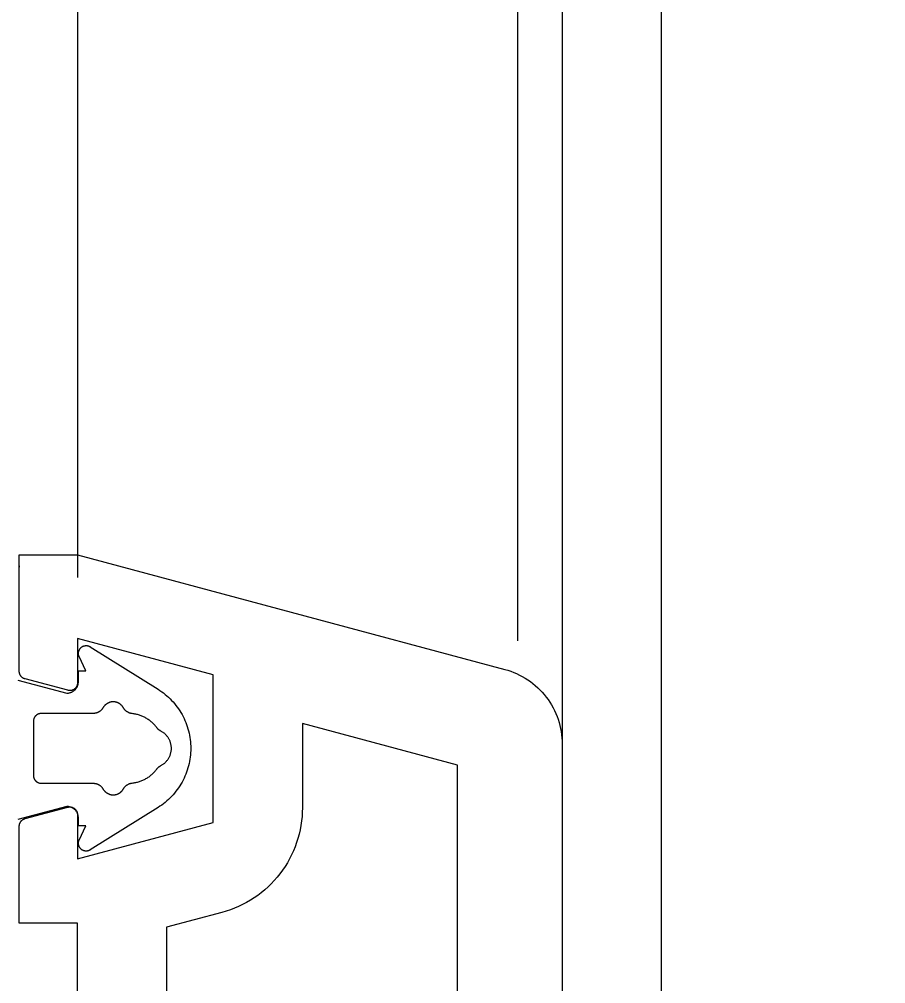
# Model space of a CAD drawing. Header units: centimetres. Extents: x 16433 to 114398, y -50094 to -12305.
# Drawn here: x 66735.939 to 66738.174, y -38816.727 to -38814.239 of the extents above; entities that cross this region are included whole.
import ezdxf

# ---------------------------------------------------------------- set-up
doc = ezdxf.new("R2010")
doc.units = ezdxf.units.CM
doc.header["$LTSCALE"] = 0.5
doc.layers.get('0').update_dxf_attribs({"linetype": 'CONTINUOUS'})
doc.layers.get('DEFPOINTS').update_dxf_attribs({"linetype": 'CONTINUOUS'})
doc.layers.add('0-Coupe A.3', color=7, linetype='CONTINUOUS')
doc.styles.add('Helvetica', font='')
doc.styles.get('Helvetica').set_extended_font_data('Helvetica')
doc.dimstyles.new('IS', dxfattribs={"dimtxt": 10.08724, "dimasz": 5.007446, "dimexe": 2, "dimexo": 10, "dimgap": 3, "dimtad": 1, "dimdec": 1, "dimtxsty": 'Helvetica', "dimblk": 'DOT', "dimblk1": 'DOT', "dimblk2": 'DOT', "dimcen": 0, "dimdle": 10, "dimazin": 0, "dimtfac": 0.8, "dimtdec": 1, "dimtix": 1, "dimtmove": 0, "dimatfit": 0, "dimldrblk": 'VW_FILLEDARROW-1', "dimfxl": 10, "dimfxlon": 1, "dimfrac": 2, "dimtolj": 1, "dimarcsym": 0})

# ---------------------------------------------------------------- blocks, each defined once
blk = doc.blocks.new('_DOT')
at = {"color": 0, "linetype": 'ByBlock', "lineweight": -2}
blk.add_line((-0.5, 0), (-1, 0), dxfattribs=at)
at = {"color": 0, "linetype": 'ByBlock', "const_width": 0.5}
blk.add_lwpolyline([(-0.25, 0, 1), (0.25, 0, 1)], format="xyb", close=True, dxfattribs=at)
blk = doc.blocks.new('*D3404')
at = {"layer": '0-Coupe A.3', "color": 0, "linetype": 'Continuous', "lineweight": -2, "transparency": 16777216}
for p, q in [((66681.6511, -38608.3763), (66669.6511, -38608.3763)), ((66671.6511, -38818.2969), (66671.6511, -38613.3838)), ((66681.6511, -38823.3044), (66669.6511, -38823.3044))]:
    blk.add_line(p, q, dxfattribs=at)
at = {"layer": 'DEFPOINTS', "color": 0, "linetype": 'Continuous', "transparency": 16777216}
for p in [(66671.6511, -38608.3763), (66750.4511, -38608.3763), (66707.1511, -38823.3044)]:
    blk.add_point(p, dxfattribs=at)
at = {"layer": '0-Coupe A.3', "color": 0, "linetype": 'Continuous', "lineweight": -2, "transparency": 16777216, "xscale": 5.007446289062499, "yscale": 5.007446289062499, "zscale": 5.007446289062499}
for p, rotation in [((66671.6511, -38608.3763), 90), ((66671.6511, -38823.3044), 270)]:
    blk.add_blockref('_DOT', p, dxfattribs=dict(at, rotation=rotation))
at = {"layer": '0-Coupe A.3', "color": 0, "linetype": 'Continuous', "lineweight": 13, "transparency": 16777216, "insert": (66664.8684, -38715.8404), "char_height": 7.56543, "attachment_point": 5, "rotation": 90, "style": 'Helvetica'}
blk.add_mtext('\\A1;215', dxfattribs=at)
blk = doc.blocks.new('VW_FILLEDARROW-1')
at = {"color": 0, "linetype": 'Continuous', "lineweight": 5, "flags": 128}
blk.add_lwpolyline([(-1.9969, 0.53507), (0, 0), (-1.9969, -0.53507)], close=True, dxfattribs=at)
blk = doc.blocks.new('Groupe-363-1')
at = {"color": 7, "linetype": 'Continuous', "lineweight": 5}
for points in [[(10615.9804, -46947.6197, 0), (10614.4798, -46947.9039, 0), (10614.5077, -46948.0512, 0), (10614.2616, -46948.0979, 0), (10614.2608, -46948.098, 0), (10614.26, -46948.0981, 0), (10614.2592, -46948.0982, 0), (10614.2583, -46948.0982, 0), (10614.2575, -46948.0982, 0), (10614.2567, -46948.0982, 0), (10614.2559, -46948.0981, 0), (10614.2551, -46948.098, 0), (10614.2543, -46948.0979, 0), (10614.2535, -46948.0977, 0), (10614.2527, -46948.0975, 0), (10614.2519, -46948.0973, 0), (10614.2511, -46948.097, 0), (10614.2504, -46948.0967, 0), (10614.2496, -46948.0964, 0), (10614.2489, -46948.0961, 0), (10614.2481, -46948.0957, 0), (10614.2474, -46948.0953, 0), (10614.2467, -46948.0948, 0), (10614.2461, -46948.0944, 0), (10614.2454, -46948.0939, 0), (10614.2448, -46948.0933, 0), (10614.2442, -46948.0928, 0), (10614.2436, -46948.0922, 0), (10614.243, -46948.0916, 0), (10614.2425, -46948.091, 0), (10614.242, -46948.0904, 0), (10614.2415, -46948.0897, 0), (10614.2411, -46948.089, 0), (10614.2406, -46948.0883, 0), (10614.2402, -46948.0876, 0), (10614.2399, -46948.0869, 0), (10614.1904, -46947.9843, 0), (10614.19, -46947.9832, 0), (10614.1896, -46947.9822, 0), (10614.1892, -46947.9811, 0), (10614.1889, -46947.98, 0), (10614.1887, -46947.9788, 0), (10614.1886, -46947.9777, 0), (10614.1885, -46947.9766, 0), (10614.1884, -46947.9754, 0), (10614.1885, -46947.9743, 0), (10614.1886, -46947.9731, 0), (10614.1888, -46947.972, 0), (10614.189, -46947.9709, 0), (10614.1893, -46947.9698, 0), (10614.1897, -46947.9687, 0), (10614.1901, -46947.9676, 0), (10614.1906, -46947.9666, 0), (10614.1911, -46947.9656, 0), (10614.1917, -46947.9646, 0), (10614.1924, -46947.9637, 0), (10614.1931, -46947.9628, 0), (10614.1939, -46947.9619, 0), (10614.1947, -46947.9611, 0), (10614.1955, -46947.9603, 0), (10614.1964, -46947.9596, 0), (10614.1973, -46947.959, 0), (10614.1983, -46947.9584, 0), (10614.1993, -46947.9578, 0), (10614.2004, -46947.9573, 0), (10614.2014, -46947.9569, 0), (10614.2025, -46947.9565, 0), (10614.2036, -46947.9562, 0), (10614.2047, -46947.956, 0), (10614.3168, -46947.9347, 0), (10614.1596, -46947.6083, 0), (10613.7856, -46947.6791, 0), (10613.7586, -46948.0405, 0), (10613.8707, -46948.0192, 0), (10613.8718, -46948.019, 0), (10613.8729, -46948.0189, 0), (10613.8741, -46948.0189, 0), (10613.8752, -46948.0189, 0), (10613.8764, -46948.019, 0), (10613.8775, -46948.0191, 0), (10613.8786, -46948.0193, 0), (10613.8797, -46948.0196, 0), (10613.8808, -46948.0199, 0), (10613.8819, -46948.0203, 0), (10613.883, -46948.0208, 0), (10613.884, -46948.0213, 0), (10613.885, -46948.0219, 0), (10613.8859, -46948.0225, 0), (10613.8868, -46948.0232, 0), (10613.8877, -46948.024, 0), (10613.8885, -46948.0247, 0), (10613.8893, -46948.0256, 0), (10613.8901, -46948.0265, 0), (10613.8907, -46948.0274, 0), (10613.8914, -46948.0283, 0), (10613.892, -46948.0293, 0), (10613.8925, -46948.0303, 0), (10613.8929, -46948.0314, 0), (10613.8933, -46948.0325, 0), (10613.8937, -46948.0336, 0), (10613.8939, -46948.0347, 0), (10613.8941, -46948.0358, 0), (10613.8943, -46948.0369, 0), (10613.8944, -46948.0381, 0), (10613.8944, -46948.0392, 0), (10613.8943, -46948.0404, 0), (10613.8858, -46948.1539, 0), (10613.8858, -46948.1547, 0), (10613.8856, -46948.1556, 0), (10613.8855, -46948.1564, 0), (10613.8853, -46948.1572, 0), (10613.8851, -46948.1579, 0), (10613.8849, -46948.1587, 0), (10613.8846, -46948.1595, 0), (10613.8843, -46948.1603, 0), (10613.884, -46948.161, 0), (10613.8836, -46948.1617, 0), (10613.8832, -46948.1625, 0), (10613.8828, -46948.1632, 0), (10613.8823, -46948.1638, 0), (10613.8818, -46948.1645, 0), (10613.8813, -46948.1651, 0), (10613.8808, -46948.1658, 0), (10613.8802, -46948.1664, 0), (10613.8797, -46948.1669, 0), (10613.8791, -46948.1675, 0), (10613.8784, -46948.168, 0), (10613.8778, -46948.1685, 0), (10613.8771, -46948.169, 0), (10613.8764, -46948.1694, 0), (10613.8757, -46948.1698, 0), (10613.875, -46948.1702, 0), (10613.8743, -46948.1706, 0), (10613.8735, -46948.1709, 0), (10613.8728, -46948.1712, 0), (10613.872, -46948.1715, 0), (10613.8712, -46948.1717, 0), (10613.8704, -46948.1719, 0), (10613.8696, -46948.1721, 0), (10613.5743, -46948.228, 0), (10613.5464, -46948.0806, 0), (10613.6315, -46946.9432, 0), (10613.6323, -46946.935, 0), (10613.6334, -46946.9269, 0), (10613.6348, -46946.9189, 0), (10613.6366, -46946.9109, 0), (10613.6387, -46946.903, 0), (10613.6411, -46946.8952, 0), (10613.6438, -46946.8874, 0), (10613.6469, -46946.8799, 0), (10613.6502, -46946.8724, 0), (10613.6539, -46946.8651, 0), (10613.6578, -46946.8579, 0), (10613.6621, -46946.8509, 0), (10613.6666, -46946.8441, 0), (10613.6714, -46946.8375, 0), (10613.6764, -46946.8311, 0), (10613.6818, -46946.8248, 0), (10613.6873, -46946.8189, 0), (10613.6932, -46946.8131, 0), (10613.6992, -46946.8076, 0), (10613.7055, -46946.8023, 0), (10613.7119, -46946.7973, 0), (10613.7186, -46946.7926, 0), (10613.7255, -46946.7881, 0), (10613.7325, -46946.784, 0), (10613.7397, -46946.7801, 0), (10613.7471, -46946.7765, 0), (10613.7546, -46946.7732, 0), (10613.7622, -46946.7703, 0), (10613.7699, -46946.7676, 0), (10613.7778, -46946.7653, 0), (10613.7857, -46946.7633, 0), (10613.7937, -46946.7616, 0), (10617.9318, -46945.9779, 0)], [(10615.1326, -46946.7828, 0), (10613.8967, -46947.0169, 0), (10613.8658, -46947.4298, 0), (10614.0791, -46947.3894, 0), (10614.0904, -46947.3875, 0), (10614.1017, -46947.3861, 0), (10614.1131, -46947.3851, 0), (10614.1246, -46947.3846, 0), (10614.136, -46947.3846, 0), (10614.1475, -46947.385, 0), (10614.1589, -46947.3859, 0), (10614.1703, -46947.3873, 0), (10614.1816, -46947.3891, 0), (10614.1928, -46947.3914, 0), (10614.2039, -46947.3942, 0), (10614.2149, -46947.3974, 0), (10614.2258, -46947.401, 0), (10614.2365, -46947.4051, 0), (10614.247, -46947.4096, 0), (10614.2573, -46947.4146, 0), (10614.2674, -46947.4199, 0), (10614.2773, -46947.4257, 0), (10614.287, -46947.4319, 0), (10614.2963, -46947.4385, 0), (10614.3054, -46947.4454, 0), (10614.3143, -46947.4527, 0), (10614.3228, -46947.4604, 0), (10614.331, -46947.4684, 0), (10614.3388, -46947.4767, 0), (10614.3463, -46947.4854, 0), (10614.3535, -46947.4943, 0), (10614.3603, -46947.5036, 0), (10614.3666, -46947.5131, 0), (10614.3726, -46947.5228, 0), (10614.3782, -46947.5328, 0), (10614.3834, -46947.543, 0), (10614.4474, -46947.6759, 0), (10615.2722, -46947.5197, 0)]]:
    blk.add_polyline3d(points, dxfattribs=at)
blk = doc.blocks.new('Groupe-369-1')
at = {"color": 7, "linetype": 'Continuous', "lineweight": 5}
for p, q in [((10410.7837, -46984.9478), (10617.5488, -46945.7909)), ((10408.2886, -46985.6798), (10614.3539, -46946.6555)), ((10410.8525, -46985.3113), (10613.5528, -46946.9242)), ((10408.9732, -46986.8224), (10613.6039, -46948.0697))]:
    blk.add_line(p, q, dxfattribs=at)
at = {"color": 9, "linetype": 'Continuous', "lineweight": 5, "true_color": 0xbbbbbb}
for points in [[(10613.6022, -46948.2227, 0), (10613.6038, -46948.2224, 0), (10613.6055, -46948.2221, 0)], [(10613.8922, -46948.1715, 0), (10613.9019, -46948.0413, 0), (10613.9016, -46948.0399, 0), (10613.9012, -46948.0384, 0), (10613.9007, -46948.037, 0), (10613.9002, -46948.0356, 0), (10613.8996, -46948.0343, 0), (10613.899, -46948.033, 0), (10613.8983, -46948.0317, 0), (10613.8975, -46948.0304, 0), (10613.8967, -46948.0292, 0), (10613.8958, -46948.0281, 0), (10613.8948, -46948.0269, 0), (10613.8938, -46948.0259, 0), (10613.8928, -46948.0248, 0), (10613.8917, -46948.0239, 0), (10613.8905, -46948.0229, 0), (10613.8893, -46948.0221, 0), (10613.8881, -46948.0213, 0), (10613.8868, -46948.0205, 0), (10613.8855, -46948.0199, 0), (10613.8841, -46948.0193, 0), (10613.8828, -46948.0187, 0), (10613.8814, -46948.0182, 0), (10613.88, -46948.0178, 0), (10613.8785, -46948.0175, 0), (10613.8771, -46948.0172, 0), (10613.8756, -46948.017, 0), (10613.8742, -46948.0169, 0), (10613.8727, -46948.0169, 0), (10613.8712, -46948.0169, 0), (10613.8697, -46948.017, 0), (10613.8683, -46948.0172, 0), (10613.8668, -46948.0174, 0), (10613.8397, -46948.0225, 0), (10613.8362, -46948.0039, 0), (10613.8034, -46948.0275, 0), (10613.8032, -46948.0277, 0), (10613.803, -46948.0278, 0), (10613.8027, -46948.028, 0), (10613.8025, -46948.0281, 0), (10613.8023, -46948.0283, 0), (10613.802, -46948.0284, 0), (10613.8018, -46948.0285, 0), (10613.8016, -46948.0287, 0), (10613.8013, -46948.0288, 0), (10613.8011, -46948.0289, 0), (10613.8008, -46948.0291, 0), (10613.8006, -46948.0292, 0), (10613.8004, -46948.0293, 0), (10613.8001, -46948.0294, 0), (10613.7999, -46948.0295, 0), (10613.7996, -46948.0296, 0), (10613.7994, -46948.0297, 0), (10613.7991, -46948.0299, 0), (10613.7988, -46948.03, 0), (10613.7986, -46948.03, 0), (10613.7983, -46948.0301, 0), (10613.7981, -46948.0302, 0), (10613.7978, -46948.0303, 0), (10613.7976, -46948.0304, 0), (10613.7973, -46948.0305, 0), (10613.797, -46948.0305, 0), (10613.7968, -46948.0306, 0), (10613.7965, -46948.0307, 0), (10613.7962, -46948.0307, 0), (10613.796, -46948.0308, 0), (10613.7957, -46948.0309, 0), (10613.7954, -46948.0309, 0), (10613.7945, -46948.0311, 0), (10613.7935, -46948.0312, 0), (10613.7925, -46948.0312, 0), (10613.7915, -46948.0313, 0), (10613.7906, -46948.0312, 0), (10613.7896, -46948.0311, 0), (10613.7886, -46948.031, 0), (10613.7876, -46948.0308, 0), (10613.7867, -46948.0306, 0), (10613.7857, -46948.0303, 0), (10613.7848, -46948.03, 0), (10613.7839, -46948.0297, 0), (10613.783, -46948.0293, 0), (10613.7821, -46948.0288, 0), (10613.7813, -46948.0283, 0), (10613.7805, -46948.0278, 0), (10613.7797, -46948.0272, 0), (10613.7789, -46948.0266, 0), (10613.7782, -46948.026, 0), (10613.7774, -46948.0253, 0), (10613.7768, -46948.0246, 0), (10613.7761, -46948.0238, 0), (10613.7755, -46948.023, 0), (10613.775, -46948.0222, 0), (10613.7745, -46948.0214, 0), (10613.774, -46948.0205, 0), (10613.7736, -46948.0196, 0), (10613.7732, -46948.0187, 0), (10613.7728, -46948.0178, 0), (10613.7725, -46948.0169, 0), (10613.7723, -46948.0159, 0), (10613.7721, -46948.015, 0), (10613.772, -46948.0146, 0), (10613.772, -46948.0143, 0), (10613.7719, -46948.0139, 0), (10613.7719, -46948.0136, 0), (10613.7718, -46948.0133, 0), (10613.7718, -46948.0129, 0), (10613.7718, -46948.0126, 0), (10613.7717, -46948.0122, 0), (10613.7717, -46948.0119, 0), (10613.7717, -46948.0115, 0), (10613.7717, -46948.0112, 0), (10613.7717, -46948.0108, 0), (10613.7717, -46948.0105, 0), (10613.7718, -46948.0101, 0), (10613.7718, -46948.0098, 0), (10613.7718, -46948.0094, 0), (10613.7718, -46948.0091, 0), (10613.7719, -46948.0087, 0), (10613.7719, -46948.0084, 0), (10613.772, -46948.008, 0), (10613.772, -46948.0077, 0), (10613.7721, -46948.0073, 0), (10613.7722, -46948.007, 0), (10613.7723, -46948.0067, 0), (10613.7723, -46948.0063, 0), (10613.7724, -46948.006, 0), (10613.7725, -46948.0056, 0), (10613.7726, -46948.0053, 0), (10613.7727, -46948.005, 0), (10613.7728, -46948.0046, 0), (10613.773, -46948.0043, 0), (10613.7731, -46948.004, 0), (10613.8481, -46947.812, 0), (10613.8503, -46947.8068, 0), (10613.8526, -46947.8016, 0), (10613.8551, -46947.7965, 0), (10613.8577, -46947.7914, 0), (10613.8605, -46947.7865, 0), (10613.8635, -46947.7816, 0), (10613.8666, -46947.7769, 0), (10613.8698, -46947.7722, 0), (10613.8732, -46947.7676, 0), (10613.8768, -46947.7632, 0), (10613.8805, -46947.7589, 0), (10613.8843, -46947.7546, 0), (10613.8882, -46947.7506, 0), (10613.8923, -46947.7466, 0), (10613.8965, -46947.7428, 0), (10613.9008, -46947.7391, 0), (10613.9053, -46947.7355, 0), (10613.9098, -46947.7321, 0), (10613.9145, -46947.7288, 0), (10613.9192, -46947.7257, 0), (10613.924, -46947.7227, 0), (10613.929, -46947.7199, 0), (10613.934, -46947.7172, 0), (10613.9391, -46947.7147, 0), (10613.9443, -46947.7124, 0), (10613.9496, -46947.7102, 0), (10613.9549, -46947.7082, 0), (10613.9603, -46947.7063, 0), (10613.9657, -46947.7047, 0), (10613.9712, -46947.7032, 0), (10613.9767, -46947.7019, 0), (10613.9823, -46947.7007, 0), (10613.9879, -46947.6997, 0), (10613.9935, -46947.699, 0), (10613.9992, -46947.6983, 0), (10614.0048, -46947.6979, 0), (10614.0105, -46947.6976, 0), (10614.0162, -46947.6976, 0), (10614.0219, -46947.6977, 0), (10614.0276, -46947.698, 0), (10614.0332, -46947.6984, 0), (10614.0389, -46947.6991, 0), (10614.0445, -46947.6999, 0), (10614.0501, -46947.7009, 0), (10614.0557, -46947.702, 0), (10614.0612, -46947.7034, 0), (10614.0667, -46947.7049, 0), (10614.0721, -46947.7066, 0), (10614.0775, -46947.7085, 0), (10614.0828, -46947.7105, 0), (10614.088, -46947.7127, 0), (10614.0932, -46947.7151, 0), (10614.0983, -46947.7176, 0), (10614.1033, -46947.7203, 0), (10614.1082, -46947.7231, 0), (10614.1131, -46947.7261, 0), (10614.1178, -46947.7293, 0), (10614.1224, -46947.7326, 0), (10614.127, -46947.736, 0), (10614.1314, -46947.7396, 0), (10614.1357, -46947.7433, 0), (10614.1399, -46947.7472, 0), (10614.1439, -46947.7512, 0), (10614.1478, -46947.7553, 0), (10614.2879, -46947.9065, 0), (10614.2881, -46947.9068, 0), (10614.2883, -46947.907, 0), (10614.2886, -46947.9073, 0), (10614.2888, -46947.9076, 0), (10614.289, -46947.9078, 0), (10614.2892, -46947.9081, 0), (10614.2894, -46947.9084, 0), (10614.2896, -46947.9087, 0), (10614.2898, -46947.909, 0), (10614.29, -46947.9093, 0), (10614.2902, -46947.9096, 0), (10614.2904, -46947.9099, 0), (10614.2906, -46947.9102, 0), (10614.2907, -46947.9105, 0), (10614.2909, -46947.9108, 0), (10614.2911, -46947.9111, 0), (10614.2912, -46947.9114, 0), (10614.2914, -46947.9117, 0), (10614.2915, -46947.912, 0), (10614.2916, -46947.9123, 0), (10614.2918, -46947.9127, 0), (10614.2919, -46947.913, 0), (10614.292, -46947.9133, 0), (10614.2921, -46947.9137, 0), (10614.2922, -46947.914, 0), (10614.2923, -46947.9143, 0), (10614.2924, -46947.9147, 0), (10614.2925, -46947.915, 0), (10614.2926, -46947.9153, 0), (10614.2927, -46947.9157, 0), (10614.2928, -46947.916, 0), (10614.2928, -46947.9164, 0), (10614.293, -46947.9173, 0), (10614.2931, -46947.9183, 0), (10614.2932, -46947.9193, 0), (10614.2932, -46947.9203, 0), (10614.2932, -46947.9212, 0), (10614.2931, -46947.9222, 0), (10614.2929, -46947.9232, 0), (10614.2928, -46947.9242, 0), (10614.2925, -46947.9251, 0), (10614.2923, -46947.9261, 0), (10614.292, -46947.927, 0), (10614.2916, -46947.9279, 0), (10614.2912, -46947.9288, 0), (10614.2907, -46947.9297, 0), (10614.2903, -46947.9305, 0), (10614.2897, -46947.9313, 0), (10614.2891, -46947.9321, 0), (10614.2885, -46947.9329, 0), (10614.2879, -46947.9337, 0), (10614.2872, -46947.9344, 0), (10614.2865, -46947.935, 0), (10614.2857, -46947.9357, 0), (10614.285, -46947.9363, 0), (10614.2842, -46947.9368, 0), (10614.2833, -46947.9373, 0), (10614.2825, -46947.9378, 0), (10614.2816, -46947.9382, 0), (10614.2807, -46947.9386, 0), (10614.2798, -46947.939, 0), (10614.2788, -46947.9393, 0), (10614.2779, -46947.9395, 0), (10614.2769, -46947.9397, 0), (10614.2766, -46947.9398, 0), (10614.2764, -46947.9398, 0), (10614.2761, -46947.9399, 0), (10614.2758, -46947.9399, 0), (10614.2756, -46947.9399, 0), (10614.2753, -46947.94, 0), (10614.275, -46947.94, 0), (10614.2748, -46947.94, 0), (10614.2745, -46947.94, 0), (10614.2742, -46947.9401, 0), (10614.2739, -46947.9401, 0), (10614.2737, -46947.9401, 0), (10614.2734, -46947.9401, 0), (10614.2731, -46947.9401, 0), (10614.2728, -46947.9401, 0), (10614.2726, -46947.9401, 0), (10614.2723, -46947.9401, 0), (10614.272, -46947.94, 0), (10614.2718, -46947.94, 0), (10614.2715, -46947.94, 0), (10614.2712, -46947.94, 0), (10614.2709, -46947.94, 0), (10614.2707, -46947.9399, 0), (10614.2704, -46947.9399, 0), (10614.2701, -46947.9398, 0), (10614.2699, -46947.9398, 0), (10614.2696, -46947.9398, 0), (10614.2693, -46947.9397, 0), (10614.2691, -46947.9397, 0), (10614.2688, -46947.9396, 0), (10614.2685, -46947.9395, 0), (10614.2683, -46947.9395, 0), (10614.2292, -46947.9295, 0), (10614.2327, -46947.9481, 0), (10614.213, -46947.9518, 0), (10614.2116, -46947.9521, 0), (10614.2102, -46947.9525, 0), (10614.2088, -46947.953, 0), (10614.2074, -46947.9535, 0), (10614.206, -46947.9541, 0), (10614.2047, -46947.9547, 0), (10614.2034, -46947.9554, 0), (10614.2022, -46947.9562, 0), (10614.201, -46947.957, 0), (10614.1998, -46947.9579, 0), (10614.1987, -46947.9589, 0), (10614.1976, -46947.9599, 0), (10614.1966, -46947.961, 0), (10614.1956, -46947.9621, 0), (10614.1947, -46947.9632, 0), (10614.1938, -46947.9644, 0), (10614.193, -46947.9656, 0), (10614.1923, -46947.9669, 0), (10614.1916, -46947.9682, 0), (10614.191, -46947.9696, 0), (10614.1905, -46947.9709, 0), (10614.19, -46947.9723, 0), (10614.1896, -46947.9738, 0), (10614.1892, -46947.9752, 0), (10614.189, -46947.9766, 0), (10614.1888, -46947.9781, 0), (10614.1887, -46947.9796, 0), (10614.1886, -46947.981, 0), (10614.1886, -46947.9825, 0), (10614.1887, -46947.984, 0), (10614.1889, -46947.9854, 0), (10614.1891, -46947.9869, 0), (10614.2458, -46948.1045, 0)], [(10613.9529, -46947.7849, 0), (10613.9528, -46947.7854, 0), (10613.9526, -46947.7858, 0), (10613.9525, -46947.7862, 0), (10613.9524, -46947.7866, 0), (10613.9522, -46947.787, 0), (10613.9521, -46947.7874, 0), (10613.9519, -46947.7878, 0), (10613.9517, -46947.7882, 0), (10613.9516, -46947.7886, 0), (10613.9514, -46947.789, 0), (10613.9512, -46947.7894, 0), (10613.951, -46947.7898, 0), (10613.9508, -46947.7902, 0), (10613.9506, -46947.7906, 0), (10613.9504, -46947.7909, 0), (10613.9502, -46947.7913, 0), (10613.95, -46947.7917, 0), (10613.9498, -46947.7921, 0), (10613.9495, -46947.7924, 0), (10613.9493, -46947.7928, 0), (10613.9491, -46947.7932, 0), (10613.9488, -46947.7935, 0), (10613.9486, -46947.7939, 0), (10613.9483, -46947.7942, 0), (10613.948, -46947.7946, 0), (10613.9478, -46947.7949, 0), (10613.9475, -46947.7953, 0), (10613.9472, -46947.7956, 0), (10613.947, -46947.7959, 0), (10613.9467, -46947.7963, 0), (10613.9464, -46947.7966, 0), (10613.9461, -46947.7969, 0), (10613.9445, -46947.7986, 0), (10613.943, -46947.8004, 0), (10613.9415, -46947.8022, 0), (10613.9401, -46947.8041, 0), (10613.9387, -46947.806, 0), (10613.9374, -46947.8079, 0), (10613.9361, -46947.8098, 0), (10613.9349, -46947.8118, 0), (10613.9337, -46947.8138, 0), (10613.9326, -46947.8159, 0), (10613.9315, -46947.818, 0), (10613.9305, -46947.8201, 0), (10613.9296, -46947.8222, 0), (10613.9287, -46947.8244, 0), (10613.9278, -46947.8265, 0), (10613.927, -46947.8287, 0), (10613.9263, -46947.8309, 0), (10613.9256, -46947.8332, 0), (10613.925, -46947.8354, 0), (10613.9244, -46947.8377, 0), (10613.9239, -46947.84, 0), (10613.9235, -46947.8423, 0), (10613.9231, -46947.8446, 0), (10613.9228, -46947.8469, 0), (10613.9225, -46947.8492, 0), (10613.9223, -46947.8515, 0), (10613.9222, -46947.8539, 0), (10613.9221, -46947.8562, 0), (10613.9221, -46947.8585, 0), (10613.9221, -46947.8609, 0), (10613.9222, -46947.8632, 0), (10613.9224, -46947.8655, 0), (10613.9225, -46947.8664, 0), (10613.9225, -46947.8673, 0), (10613.9225, -46947.8682, 0), (10613.9225, -46947.8691, 0), (10613.9224, -46947.87, 0), (10613.9224, -46947.8709, 0), (10613.9223, -46947.8718, 0), (10613.9221, -46947.8727, 0), (10613.922, -46947.8736, 0), (10613.9218, -46947.8744, 0), (10613.9216, -46947.8753, 0), (10613.9214, -46947.8762, 0), (10613.9211, -46947.877, 0), (10613.9208, -46947.8779, 0), (10613.9205, -46947.8787, 0), (10613.9202, -46947.8796, 0), (10613.9198, -46947.8804, 0), (10613.9194, -46947.8812, 0), (10613.919, -46947.882, 0), (10613.9186, -46947.8828, 0), (10613.9182, -46947.8835, 0), (10613.9177, -46947.8843, 0), (10613.9172, -46947.885, 0), (10613.9167, -46947.8858, 0), (10613.9161, -46947.8865, 0), (10613.9156, -46947.8872, 0), (10613.915, -46947.8879, 0), (10613.9144, -46947.8885, 0), (10613.9138, -46947.8892, 0), (10613.9131, -46947.8898, 0), (10613.9125, -46947.8904, 0), (10613.9118, -46947.891, 0), (10613.911, -46947.8916, 0), (10613.9103, -46947.8923, 0), (10613.9096, -46947.893, 0), (10613.9089, -46947.8937, 0), (10613.9083, -46947.8945, 0), (10613.9076, -46947.8952, 0), (10613.907, -46947.896, 0), (10613.9064, -46947.8968, 0), (10613.9059, -46947.8977, 0), (10613.9054, -46947.8985, 0), (10613.9049, -46947.8994, 0), (10613.9044, -46947.9002, 0), (10613.9039, -46947.9011, 0), (10613.9035, -46947.902, 0), (10613.9032, -46947.903, 0), (10613.9028, -46947.9039, 0), (10613.9025, -46947.9048, 0), (10613.9022, -46947.9058, 0), (10613.9019, -46947.9067, 0), (10613.9017, -46947.9077, 0), (10613.9015, -46947.9087, 0), (10613.9014, -46947.9097, 0), (10613.9012, -46947.9106, 0), (10613.9012, -46947.9116, 0), (10613.9011, -46947.9126, 0), (10613.9011, -46947.9136, 0), (10613.9011, -46947.9146, 0), (10613.9011, -46947.9156, 0), (10613.9012, -46947.9166, 0), (10613.9013, -46947.9176, 0), (10613.9014, -46947.9186, 0), (10613.9016, -46947.9195, 0), (10613.9018, -46947.9205, 0), (10613.902, -46947.9215, 0), (10613.9023, -46947.9224, 0), (10613.9026, -46947.9233, 0), (10613.9029, -46947.9243, 0), (10613.9032, -46947.9252, 0), (10613.9036, -46947.9261, 0), (10613.904, -46947.927, 0), (10613.9045, -46947.9279, 0), (10613.9049, -46947.9287, 0), (10613.9054, -46947.9296, 0), (10613.906, -46947.9304, 0), (10613.9065, -46947.9312, 0), (10613.9071, -46947.932, 0), (10613.9077, -46947.9328, 0), (10613.9083, -46947.9335, 0), (10613.909, -46947.9343, 0), (10613.9097, -46947.935, 0), (10613.9104, -46947.9357, 0), (10613.9111, -46947.9363, 0), (10613.9118, -46947.937, 0), (10613.9126, -46947.9376, 0), (10613.9134, -46947.9382, 0), (10613.9142, -46947.9388, 0), (10613.915, -46947.9393, 0), (10613.9158, -46947.9398, 0), (10613.9167, -46947.9403, 0), (10613.9176, -46947.9408, 0), (10613.9184, -46947.9412, 0), (10613.9193, -46947.9416, 0), (10613.9202, -46947.9419, 0), (10613.9212, -46947.9423, 0), (10613.9221, -46947.9426, 0), (10613.923, -46947.943, 0), (10613.9239, -46947.9434, 0), (10613.9248, -46947.9438, 0), (10613.9256, -46947.9443, 0), (10613.9265, -46947.9448, 0), (10613.9273, -46947.9453, 0), (10613.9282, -46947.9458, 0), (10613.929, -46947.9464, 0), (10613.9297, -46947.947, 0), (10613.9305, -46947.9476, 0), (10613.9312, -46947.9482, 0), (10613.932, -46947.9489, 0), (10613.9327, -46947.9496, 0), (10613.9333, -46947.9503, 0), (10613.934, -46947.951, 0), (10613.9346, -46947.9518, 0), (10613.9352, -46947.9526, 0), (10613.9358, -46947.9534, 0), (10613.9364, -46947.9542, 0), (10613.9369, -46947.955, 0), (10613.9374, -46947.9558, 0), (10613.9378, -46947.9567, 0), (10613.9383, -46947.9576, 0), (10613.9387, -46947.9585, 0), (10613.9391, -46947.9594, 0), (10613.9394, -46947.9603, 0), (10613.9398, -46947.9612, 0), (10613.94, -46947.9622, 0), (10613.9403, -46947.9631, 0), (10613.9405, -46947.9641, 0), (10613.9407, -46947.965, 0), (10613.9656, -46948.0963, 0), (10613.9658, -46948.0973, 0), (10613.9661, -46948.0982, 0), (10613.9664, -46948.0992, 0), (10613.9667, -46948.1001, 0), (10613.9671, -46948.101, 0), (10613.9675, -46948.1019, 0), (10613.968, -46948.1027, 0), (10613.9685, -46948.1036, 0), (10613.9691, -46948.1044, 0), (10613.9697, -46948.1051, 0), (10613.9703, -46948.1059, 0), (10613.971, -46948.1066, 0), (10613.9717, -46948.1073, 0), (10613.9724, -46948.1079, 0), (10613.9732, -46948.1085, 0), (10613.974, -46948.1091, 0), (10613.9748, -46948.1097, 0), (10613.9757, -46948.1101, 0), (10613.9765, -46948.1106, 0), (10613.9774, -46948.111, 0), (10613.9783, -46948.1114, 0), (10613.9793, -46948.1117, 0), (10613.9802, -46948.1119, 0), (10613.9812, -46948.1122, 0), (10613.9821, -46948.1124, 0), (10613.9831, -46948.1125, 0), (10613.9841, -46948.1126, 0), (10613.9851, -46948.1126, 0), (10613.986, -46948.1126, 0), (10613.987, -46948.1125, 0), (10613.988, -46948.1124, 0), (10613.989, -46948.1122, 0), (10614.1265, -46948.0862, 0), (10614.1275, -46948.086, 0), (10614.1284, -46948.0857, 0), (10614.1294, -46948.0854, 0), (10614.1303, -46948.0851, 0), (10614.1312, -46948.0847, 0), (10614.1321, -46948.0843, 0), (10614.1329, -46948.0838, 0), (10614.1338, -46948.0833, 0), (10614.1346, -46948.0827, 0), (10614.1353, -46948.0821, 0), (10614.1361, -46948.0815, 0), (10614.1368, -46948.0808, 0), (10614.1375, -46948.0801, 0), (10614.1381, -46948.0794, 0), (10614.1388, -46948.0786, 0), (10614.1393, -46948.0778, 0), (10614.1399, -46948.077, 0), (10614.1404, -46948.0761, 0), (10614.1408, -46948.0753, 0), (10614.1412, -46948.0744, 0), (10614.1416, -46948.0735, 0), (10614.1419, -46948.0725, 0), (10614.1422, -46948.0716, 0), (10614.1424, -46948.0706, 0), (10614.1426, -46948.0697, 0), (10614.1427, -46948.0687, 0), (10614.1428, -46948.0677, 0), (10614.1428, -46948.0667, 0), (10614.1428, -46948.0657, 0), (10614.1427, -46948.0648, 0), (10614.1426, -46948.0638, 0), (10614.1425, -46948.0628, 0), (10614.1176, -46947.9315, 0), (10614.1174, -46947.9306, 0), (10614.1173, -46947.9296, 0), (10614.1172, -46947.9286, 0), (10614.1171, -46947.9276, 0), (10614.1171, -46947.9267, 0), (10614.1171, -46947.9257, 0), (10614.1171, -46947.9247, 0), (10614.1172, -46947.9237, 0), (10614.1172, -46947.9227, 0), (10614.1174, -46947.9218, 0), (10614.1175, -46947.9208, 0), (10614.1177, -46947.9198, 0), (10614.1179, -46947.9189, 0), (10614.1182, -46947.9179, 0), (10614.1184, -46947.917, 0), (10614.1187, -46947.916, 0), (10614.1191, -46947.9151, 0), (10614.1195, -46947.9142, 0), (10614.1199, -46947.9133, 0), (10614.1203, -46947.9124, 0), (10614.1207, -46947.9116, 0), (10614.1212, -46947.9107, 0), (10614.1217, -46947.9099, 0), (10614.1223, -46947.9091, 0), (10614.1228, -46947.9082, 0), (10614.1234, -46947.9075, 0), (10614.1241, -46947.9067, 0), (10614.1247, -46947.906, 0), (10614.1254, -46947.9052, 0), (10614.126, -46947.9045, 0), (10614.1268, -46947.9039, 0), (10614.1275, -46947.9032, 0), (10614.1282, -46947.9026, 0), (10614.1289, -46947.9019, 0), (10614.1296, -46947.9012, 0), (10614.1303, -46947.9005, 0), (10614.1309, -46947.8997, 0), (10614.1316, -46947.899, 0), (10614.1321, -46947.8982, 0), (10614.1327, -46947.8974, 0), (10614.1333, -46947.8965, 0), (10614.1338, -46947.8957, 0), (10614.1342, -46947.8949, 0), (10614.1347, -46947.894, 0), (10614.1351, -46947.8931, 0), (10614.1355, -46947.8922, 0), (10614.1359, -46947.8913, 0), (10614.1362, -46947.8904, 0), (10614.1365, -46947.8894, 0), (10614.1368, -46947.8885, 0), (10614.1371, -46947.8876, 0), (10614.1373, -46947.8866, 0), (10614.1375, -46947.8856, 0), (10614.1376, -46947.8847, 0), (10614.1377, -46947.8837, 0), (10614.1378, -46947.8827, 0), (10614.1379, -46947.8817, 0), (10614.1379, -46947.8807, 0), (10614.1379, -46947.8798, 0), (10614.1379, -46947.8788, 0), (10614.1378, -46947.8778, 0), (10614.1377, -46947.8768, 0), (10614.1376, -46947.8759, 0), (10614.1374, -46947.8749, 0), (10614.1372, -46947.8739, 0), (10614.137, -46947.873, 0), (10614.1367, -46947.872, 0), (10614.1364, -46947.871, 0), (10614.1361, -46947.8701, 0), (10614.1357, -46947.8692, 0), (10614.1353, -46947.8683, 0), (10614.1349, -46947.8674, 0), (10614.1345, -46947.8665, 0), (10614.134, -46947.8656, 0), (10614.1335, -46947.8648, 0), (10614.1329, -46947.8639, 0), (10614.1324, -46947.8631, 0), (10614.1318, -46947.8623, 0), (10614.1312, -46947.8615, 0), (10614.1305, -46947.8608, 0), (10614.1299, -46947.86, 0), (10614.1292, -46947.8593, 0), (10614.1285, -46947.8586, 0), (10614.1277, -46947.8579, 0), (10614.127, -46947.8573, 0), (10614.1262, -46947.8567, 0), (10614.1254, -46947.8561, 0), (10614.1246, -46947.8555, 0), (10614.1237, -46947.855, 0), (10614.1229, -46947.8545, 0), (10614.122, -46947.854, 0), (10614.1211, -46947.8535, 0), (10614.1202, -46947.8531, 0), (10614.1193, -46947.8527, 0), (10614.1184, -46947.8524, 0), (10614.1175, -46947.852, 0), (10614.1166, -46947.8517, 0), (10614.1158, -46947.8514, 0), (10614.115, -46947.8511, 0), (10614.1141, -46947.8507, 0), (10614.1133, -46947.8503, 0), (10614.1126, -46947.8499, 0), (10614.1118, -46947.8494, 0), (10614.111, -46947.849, 0), (10614.1103, -46947.8485, 0), (10614.1095, -46947.848, 0), (10614.1088, -46947.8474, 0), (10614.1081, -46947.8469, 0), (10614.1074, -46947.8463, 0), (10614.1067, -46947.8457, 0), (10614.1061, -46947.8451, 0), (10614.1055, -46947.8445, 0), (10614.1049, -46947.8438, 0), (10614.1043, -46947.8431, 0), (10614.1037, -46947.8425, 0), (10614.1031, -46947.8417, 0), (10614.1026, -46947.841, 0), (10614.1021, -46947.8403, 0), (10614.1016, -46947.8395, 0), (10614.1011, -46947.8388, 0), (10614.1007, -46947.838, 0), (10614.1003, -46947.8372, 0), (10614.0999, -46947.8364, 0), (10614.0995, -46947.8356, 0), (10614.0992, -46947.8348, 0), (10614.0988, -46947.8339, 0), (10614.0986, -46947.8331, 0), (10614.0983, -46947.8322, 0), (10614.0976, -46947.83, 0), (10614.0968, -46947.8278, 0), (10614.096, -46947.8256, 0), (10614.0951, -46947.8234, 0), (10614.0942, -46947.8213, 0), (10614.0932, -46947.8192, 0), (10614.0922, -46947.8171, 0), (10614.0911, -46947.815, 0), (10614.09, -46947.813, 0), (10614.0888, -46947.811, 0), (10614.0875, -46947.809, 0), (10614.0862, -46947.8071, 0), (10614.0849, -46947.8052, 0), (10614.0835, -46947.8033, 0), (10614.082, -46947.8015, 0), (10614.0805, -46947.7997, 0), (10614.079, -46947.7979, 0), (10614.0774, -46947.7962, 0), (10614.0758, -46947.7945, 0), (10614.0741, -46947.7929, 0), (10614.0724, -46947.7913, 0), (10614.0706, -46947.7898, 0), (10614.0688, -46947.7883, 0), (10614.067, -46947.7868, 0), (10614.0651, -46947.7854, 0), (10614.0632, -46947.7841, 0), (10614.0613, -46947.7828, 0), (10614.0593, -46947.7815, 0), (10614.0573, -46947.7803, 0), (10614.0553, -46947.7792, 0), (10614.0532, -46947.7781, 0), (10614.0511, -46947.777, 0), (10614.0507, -46947.7768, 0), (10614.0504, -46947.7766, 0), (10614.05, -46947.7764, 0), (10614.0496, -46947.7762, 0), (10614.0492, -46947.776, 0), (10614.0488, -46947.7758, 0), (10614.0485, -46947.7756, 0), (10614.0481, -46947.7753, 0), (10614.0477, -46947.7751, 0), (10614.0474, -46947.7749, 0), (10614.047, -46947.7746, 0), (10614.0467, -46947.7744, 0), (10614.0463, -46947.7741, 0), (10614.046, -46947.7739, 0), (10614.0456, -46947.7736, 0), (10614.0453, -46947.7733, 0), (10614.0449, -46947.773, 0), (10614.0446, -46947.7728, 0), (10614.0443, -46947.7725, 0), (10614.044, -46947.7722, 0), (10614.0436, -46947.7719, 0), (10614.0433, -46947.7716, 0), (10614.043, -46947.7713, 0), (10614.0427, -46947.771, 0), (10614.0424, -46947.7707, 0), (10614.0421, -46947.7703, 0), (10614.0418, -46947.77, 0), (10614.0415, -46947.7697, 0), (10614.0412, -46947.7694, 0), (10614.041, -46947.769, 0), (10614.0407, -46947.7687, 0), (10614.0404, -46947.7684, 0), (10614.0393, -46947.767, 0), (10614.0382, -46947.7657, 0), (10614.0371, -46947.7645, 0), (10614.0359, -46947.7632, 0), (10614.0346, -46947.7621, 0), (10614.0333, -46947.7609, 0), (10614.032, -46947.7598, 0), (10614.0306, -46947.7588, 0), (10614.0292, -46947.7578, 0), (10614.0278, -46947.7568, 0), (10614.0263, -46947.7559, 0), (10614.0248, -46947.7551, 0), (10614.0233, -46947.7543, 0), (10614.0218, -46947.7535, 0), (10614.0202, -46947.7529, 0), (10614.0186, -46947.7522, 0), (10614.017, -46947.7516, 0), (10614.0154, -46947.7511, 0), (10614.0137, -46947.7506, 0), (10614.012, -46947.7502, 0), (10614.0104, -46947.7499, 0), (10614.0087, -46947.7496, 0), (10614.007, -46947.7493, 0), (10614.0053, -46947.7492, 0), (10614.0035, -46947.749, 0), (10614.0018, -46947.749, 0), (10614.0001, -46947.749, 0), (10613.9984, -46947.749, 0), (10613.9967, -46947.7491, 0), (10613.995, -46947.7493, 0), (10613.9933, -46947.7495, 0), (10613.9916, -46947.7498, 0), (10613.9899, -46947.7502, 0), (10613.9882, -46947.7506, 0), (10613.9866, -46947.7511, 0), (10613.9849, -46947.7516, 0), (10613.9833, -46947.7522, 0), (10613.9817, -46947.7528, 0), (10613.9802, -46947.7535, 0), (10613.9786, -46947.7542, 0), (10613.9771, -46947.755, 0), (10613.9756, -46947.7558, 0), (10613.9741, -46947.7567, 0), (10613.9727, -46947.7577, 0), (10613.9713, -46947.7587, 0), (10613.9699, -46947.7597, 0), (10613.9686, -46947.7608, 0), (10613.9673, -46947.7619, 0), (10613.966, -46947.7631, 0), (10613.9648, -46947.7643, 0), (10613.9637, -46947.7656, 0), (10613.9625, -46947.7669, 0), (10613.9615, -46947.7682, 0), (10613.9604, -46947.7696, 0), (10613.9594, -46947.771, 0), (10613.9585, -46947.7724, 0), (10613.9576, -46947.7739, 0), (10613.9568, -46947.7754, 0), (10613.956, -46947.7769, 0), (10613.9553, -46947.7785, 0), (10613.9546, -46947.7801, 0), (10613.954, -46947.7817, 0), (10613.9534, -46947.7833, 0), (10613.9529, -46947.7849, 0)]]:
    blk.add_polyline3d(points, dxfattribs=at)
at = {"color": 7}
blk.add_blockref('Groupe-363-1', (0, 0), dxfattribs=at)

msp = doc.modelspace()

# ---------------------------------------------------------------- block references
at = {"layer": '0-Coupe A.3', "color": 7, "rotation": 259.2764052561336}
msp.add_blockref('Groupe-369-1', (114839.1566, -37123.1143), dxfattribs=at)

# ---------------------------------------------------------------- dimensions: what is measured, and where the dimension line sits
at = {"layer": '0-Coupe A.3', "color": 7, "linetype": 'Continuous', "lineweight": 13}
dim = msp.add_linear_dim(base=(66671.6511, -38608.3763), p1=(66707.1511, -38823.3044), p2=(66750.4511, -38608.3763), angle=270, dimstyle='IS', override={"dimtxt": 7.56543, "dimdec": 0, "dimpost": '<>', "dimtxsty": 'Helvetica', "dimtmove": 2}, dxfattribs=at)
dim.commit()
dim.dimension.update_dxf_attribs({"geometry": '*D3404', "text_midpoint": (66664.8684, -38715.8404)})

doc.saveas('drawing.dxf')
